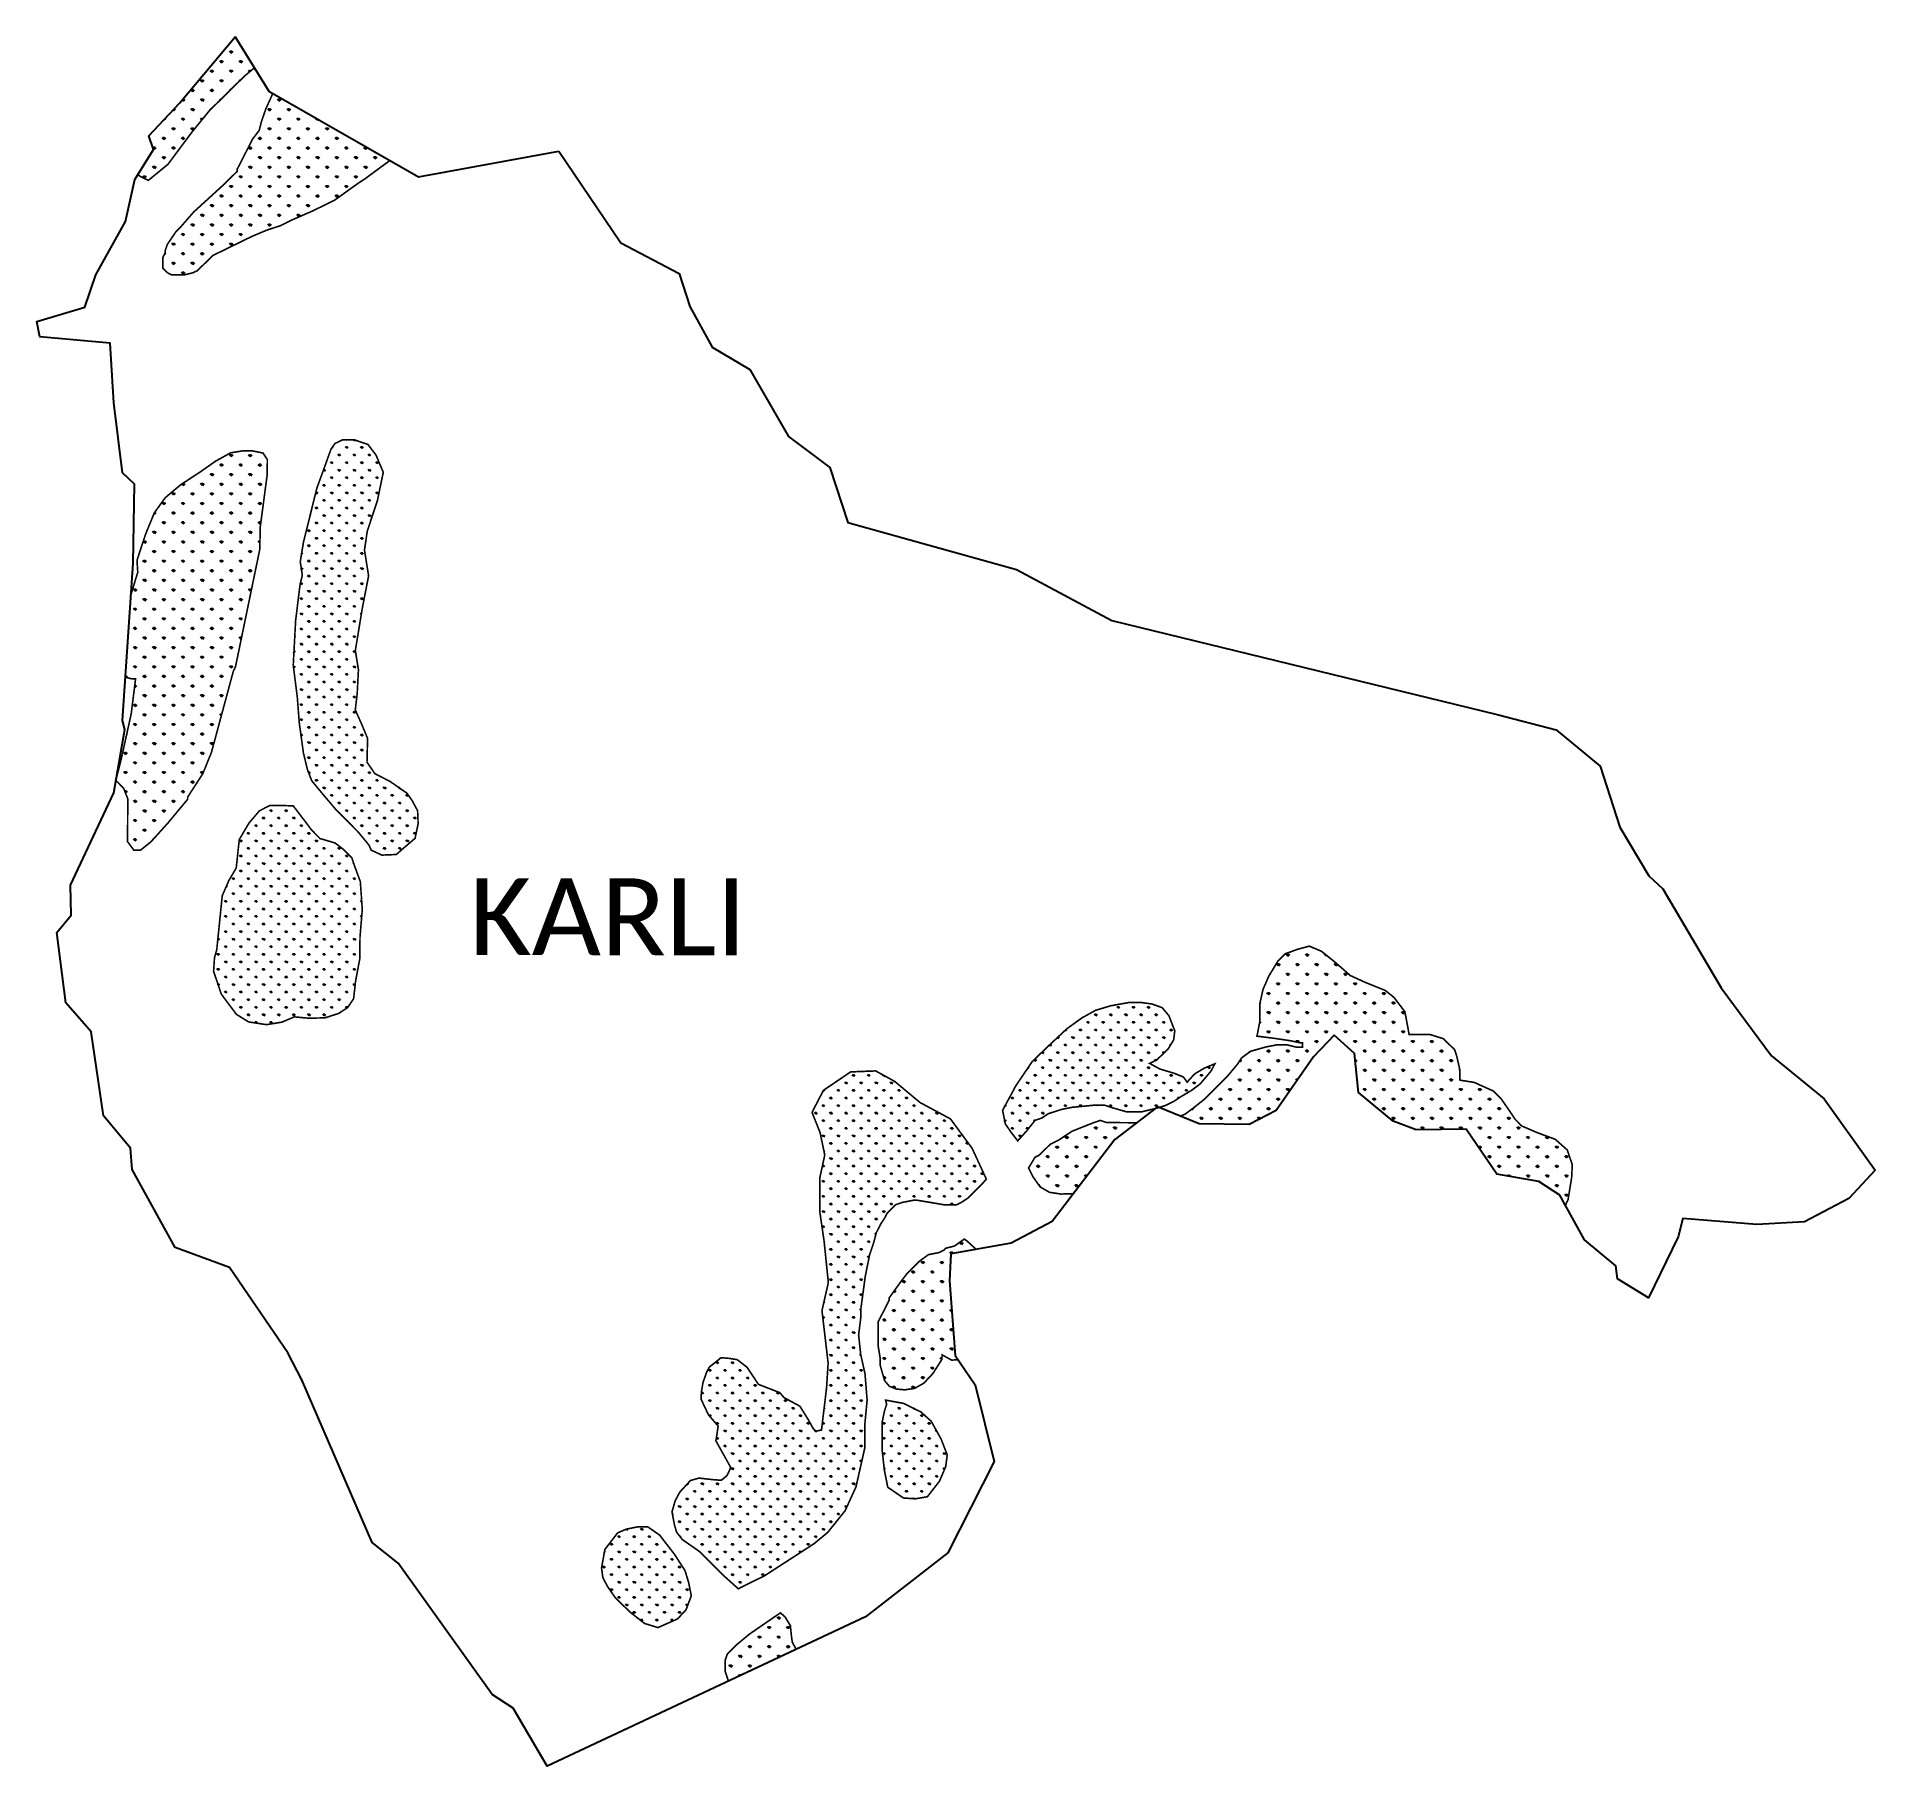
# Model space of a CAD drawing. Header units: metres. Extents: x 338605 to 342042, y 1767255 to 1770488.
import ezdxf

# ---------------------------------------------------------------- set-up
doc = ezdxf.new("R2010")
doc.units = ezdxf.units.M
doc.layers.add('MANGROOVES', color=112, linetype='Continuous')
doc.layers.add('VILLAGE NAME', color=250, linetype='Continuous')
pattern_1 = [(90, (0, 0), (-14.14213562, 14.14213562), [3.75, -24.53427126]), (45, (0, 0), (-14.14213562, 14.14213562), [3.75, -16.25]), (135, (0, 0), (-14.14213562, -14.14213562), [3.75, -16.25])]

msp = doc.modelspace()

# ---------------------------------------------------------------- hatches: boundary and pattern name
at = {"layer": 'MANGROOVES'}
h = msp.add_hatch(dxfattribs=at)
h.set_pattern_fill('GRASS', color=256)
h.paths.add_polyline_path([(338993.5, 1770414.4), (339012, 1770429.9), (338975.9, 1770488), (338872.3, 1770363.8), (338815, 1770303), (338823.2, 1770277.1), (338794.8, 1770231.4), (338797.2, 1770227.7), (338813.9, 1770219.6), (338850.5, 1770249.6), (338895.5, 1770310), (338928.3, 1770350.2)])
h = msp.add_hatch(dxfattribs=at)
h.set_pattern_fill('GRASS', color=256)
h.paths.add_polyline_path([(339046.6, 1770382.3), (339033.5, 1770353.4), (339025.2, 1770329.2), (339021.1, 1770313), (339008.8, 1770296.9), (338980, 1770240.5), (338979.9, 1770236.4), (338955.5, 1770212.3), (338898.4, 1770160.2), (338873.9, 1770132), (338865.7, 1770124), (338857.5, 1770111.9), (338849.3, 1770099.8), (338845.2, 1770087.7), (338845.1, 1770083.7), (338841, 1770075.6), (338840.8, 1770055.4), (338844.9, 1770051.3), (338848.9, 1770047.2), (338856.9, 1770043.1), (338881.2, 1770042.9), (338897.4, 1770046.8), (338905.6, 1770050.8), (338930.1, 1770074.9), (338934.1, 1770078.9), (338950.4, 1770086.9), (338974.8, 1770098.8), (339007.3, 1770114.7), (339035.7, 1770126.7), (339060.1, 1770134.6), (339084.5, 1770146.5), (339121, 1770162.4), (339161.7, 1770182.3), (339206.4, 1770214.3), (339218.7, 1770222.3), (339251.2, 1770246.3), (339265.6, 1770256.7)])
h = msp.add_hatch(dxfattribs=at)
h.set_pattern_fill('GRASS', color=256, scale=20)
h.set_pattern_definition(pattern_1)
h.paths.add_polyline_path([(339101.7, 1769481), (339097.6, 1769465), (339089.2, 1769397.1), (339084.7, 1769313.2), (339092.3, 1769253.2), (339096, 1769205.2), (339103.7, 1769149.2), (339111.5, 1769117.1), (339119.3, 1769097.1), (339139.2, 1769073), (339163, 1769044.9), (339223.6, 1768983.5), (339230.4, 1768967.3), (339250.4, 1768958.1), (339277.4, 1768959.2), (339291.3, 1768971.4), (339312.5, 1768989.5), (339318.2, 1769016.7), (339317.2, 1769041), (339307, 1769060), (339297.1, 1769074), (339265.7, 1769095.8), (339237.3, 1769110.4), (339222.6, 1769131.8), (339223.7, 1769176.4), (339211.9, 1769204.5), (339200.7, 1769229.4), (339204.3, 1769260.5), (339206.6, 1769304.7), (339200.8, 1769340.5), (339214.2, 1769421.8), (339225.6, 1769480.2), (339217.9, 1769528.3), (339223.1, 1769563.8), (339242.1, 1769620.9), (339253, 1769673.7), (339239.5, 1769705.9), (339224.4, 1769725.8), (339198.5, 1769734.6), (339176.8, 1769734.5), (339162.7, 1769727.6), (339155.4, 1769717.2), (339128.9, 1769644.1), (339103.8, 1769543.1), (339097.8, 1769506.7)])
h = msp.add_hatch(dxfattribs=at)
h.set_pattern_fill('GRASS', color=256)
h.paths.add_polyline_path([(339022.1, 1769529.5), (339023.1, 1769572.1), (339036, 1769669.2), (339036.3, 1769697.5), (339028.3, 1769709.7), (339008.1, 1769713.9), (338991.9, 1769714.1), (338967.6, 1769710.2), (338939.1, 1769694.3), (338910.6, 1769674.3), (338874, 1769650.3), (338845.4, 1769626.2), (338825, 1769598), (338808.5, 1769557.7), (338792.6, 1769509.2), (338794, 1769486.9), (338781.4, 1769445.4), (338770.8, 1769290.5), (338782.3, 1769287.8), (338790, 1769287.8), (338781.8, 1769222.5), (338762.7, 1769135.6), (338754.5, 1769103.6), (338753.5, 1769097.5), (338767.5, 1769083.3), (338775.4, 1769063.2), (338774.9, 1768983.3), (338786.8, 1768967.2), (338798.8, 1768967.1), (338818.8, 1768983), (338851, 1769018.8), (338887.3, 1769062.5), (338887.3, 1769066.5), (338915.6, 1769110.3), (338931.8, 1769150.2), (338972.7, 1769301.9), (338976.7, 1769309.9)])
h = msp.add_hatch(dxfattribs=at)
h.set_pattern_fill('GRASS', color=256, scale=20)
h.set_pattern_definition(pattern_1)
h.paths.add_polyline_path([(339213.8, 1768856.6), (339210.1, 1768908.6), (339198.3, 1768940.7), (339194.4, 1768952.7), (339178.5, 1768968.8), (339162.6, 1768980.9), (339134.7, 1768989.1), (339118.8, 1769005.2), (339106.9, 1769021.2), (339084.6, 1769050.2), (339059.6, 1769050.9), (339041.4, 1769051), (339021.6, 1769041), (339002.1, 1769018.2), (338983.8, 1768987.2), (338978.1, 1768933.9), (338964.3, 1768910.6), (338952, 1768882.1), (338946.4, 1768827.3), (338941.7, 1768781.2), (338937.5, 1768766.3), (338935.8, 1768740.9), (338950, 1768698.5), (338978.4, 1768660.4), (339001.3, 1768646.2), (339034.8, 1768641.1), (339063.4, 1768645.8), (339086.9, 1768655.7), (339112.7, 1768653.2), (339143.8, 1768653.8), (339169.6, 1768662.1), (339186.2, 1768672.9), (339197.6, 1768689.6), (339201, 1768720.8), (339209.2, 1768764.7), (339209.5, 1768804.7)])
h = msp.add_hatch(dxfattribs=at)
h.set_pattern_fill('GRASS', color=256)
h.paths.add_polyline_path([(341265.6, 1768557.3), (341260, 1768582), (341256, 1768594.2), (341235, 1768614.9), (341209.4, 1768622.8), (341191.1, 1768622.8), (341170.8, 1768622.9), (341168.2, 1768638), (341162.8, 1768665.6), (341142.6, 1768692), (341126.4, 1768705), (341087.8, 1768720.6), (341060.9, 1768733), (341033.1, 1768757.3), (341007.2, 1768778.2), (340984.4, 1768787.9), (340962.1, 1768781.9), (340939.3, 1768773.6), (340925.8, 1768760.3), (340908.5, 1768731.7), (340897.8, 1768707.2), (340891.8, 1768680.4), (340891.7, 1768646.6), (340886.5, 1768619.6), (340919, 1768615.5), (340947.4, 1768611.3), (340967.7, 1768607.2), (340971.7, 1768607.2), (340971.7, 1768599.1), (340967.7, 1768599.1), (340959.5, 1768599.1), (340943.3, 1768603.2), (340923, 1768603.3), (340902.7, 1768599.3), (340874.2, 1768591.2), (340857.9, 1768579.1), (340849.8, 1768566.9), (340829.4, 1768542.6), (340805, 1768518.3), (340788.7, 1768502.1), (340768.3, 1768485.9), (340752.1, 1768473.8), (340742.8, 1768470.1), (340778.1, 1768455.5), (340871.8, 1768454.4), (340922.3, 1768480.9), (340992.2, 1768581), (341030.6, 1768621.3), (341068.5, 1768587.1), (341076.2, 1768514), (341141, 1768460.8), (341183.9, 1768444.5), (341277.4, 1768445.6), (341334.9, 1768361.9), (341413.1, 1768347.7), (341452.7, 1768322.4), (341463.1, 1768303.4), (341468, 1768313.9), (341474.7, 1768354.7), (341476, 1768379.1), (341466.6, 1768406.8), (341444, 1768426.8), (341409.9, 1768439.4), (341381.5, 1768451.7), (341369.1, 1768464.2), (341356.3, 1768483.3), (341342.4, 1768503.3), (341328.9, 1768516.8), (341292.4, 1768533.2), (341266, 1768537.3)])
h = msp.add_hatch(dxfattribs=at)
h.set_pattern_fill('GRASS', color=256, scale=20)
h.set_pattern_definition(pattern_1)
h.paths.add_polyline_path([(340685.7, 1768568.7), (340699, 1768575), (340720.4, 1768595.8), (340730.7, 1768612.5), (340732.8, 1768629.5), (340721.8, 1768657.9), (340709.2, 1768672.9), (340690.4, 1768679.7), (340669.4, 1768682.6), (340648.2, 1768682.7), (340613, 1768676.4), (340584.9, 1768668), (340559.1, 1768653.7), (340530.9, 1768633.3), (340497.8, 1768602.4), (340465.9, 1768571.7), (340435.4, 1768526.5), (340410.9, 1768480.9), (340415.8, 1768455.9), (340427, 1768439.6), (340439.2, 1768423.9), (340455.5, 1768442.1), (340471.8, 1768462.4), (340484, 1768466.4), (340496.2, 1768474.5), (340520.6, 1768482.6), (340540.9, 1768486.6), (340581.5, 1768490.5), (340601.8, 1768490.5), (340614, 1768486.4), (340642.4, 1768478.2), (340658.7, 1768478.1), (340670.8, 1768478.1), (340703.4, 1768486.1), (340715.5, 1768490.1), (340731.8, 1768498.2), (340744, 1768506.3), (340764.4, 1768518.4), (340780.6, 1768530.6), (340801, 1768554.9), (340807.5, 1768567.8), (340788.2, 1768559.9), (340770, 1768549.1), (340755.9, 1768533.6), (340749, 1768543.2), (340731.4, 1768550.3), (340705.2, 1768558.1)])
h = msp.add_hatch(dxfattribs=at)
h.set_pattern_fill('GRASS', color=256, scale=20)
h.set_pattern_definition(pattern_1)
h.paths.add_polyline_path([(340153.3, 1767850), (340153.4, 1767894.6), (340157.6, 1767939.3), (340153.7, 1767988.1), (340145.6, 1768024.6), (340141.7, 1768061.2), (340145.8, 1768093.7), (340145.9, 1768109.9), (340154.2, 1768170.9), (340162.4, 1768211.4), (340170.6, 1768235.8), (340174.7, 1768252), (340182.9, 1768268.3), (340191, 1768280.4), (340195.1, 1768288.5), (340207.3, 1768300.7), (340211.4, 1768304.7), (340223.6, 1768308.8), (340243.9, 1768312.8), (340252.1, 1768312.7), (340276.4, 1768308.6), (340300.8, 1768304.5), (340325.1, 1768304.4), (340333.3, 1768308.4), (340345.5, 1768316.5), (340357.7, 1768328.7), (340374, 1768344.9), (340380.5, 1768352.3), (340353.9, 1768409.9), (340313.4, 1768464.9), (340256.6, 1768495.5), (340209.3, 1768534.9), (340173.6, 1768554.6), (340126.8, 1768552.8), (340076, 1768518.4), (340054.6, 1768477.2), (340069.7, 1768439.2), (340078.4, 1768397.3), (340069.4, 1768355.9), (340069.2, 1768290.9), (340077.2, 1768236.1), (340085.1, 1768158.9), (340073.2, 1768106.6), (340084.7, 1768008.6), (340081.8, 1767962.5), (340078.6, 1767935.5), (340072.3, 1767883.2), (340061.8, 1767881.1), (340056.4, 1767886.7), (340046.9, 1767903.8), (340031.8, 1767927.9), (340002.3, 1767943.8), (339994.4, 1767953.1), (339954.4, 1767968.6), (339933.2, 1768000.5), (339914.8, 1768014.8), (339899.9, 1768017.2), (339884.3, 1768018.5), (339874.1, 1768009.9), (339863.2, 1768001.5), (339858, 1767992.6), (339850.8, 1767972.3), (339847.8, 1767954.4), (339847.2, 1767940.7), (339861, 1767911.7), (339879.1, 1767890.7), (339876.6, 1767873.9), (339874.8, 1767863.2), (339902.7, 1767813.1), (339895.8, 1767798.3), (339885.1, 1767789.3), (339871.3, 1767790.3), (339843.2, 1767793.4), (339827.4, 1767788.9), (339807.5, 1767767.3), (339798.6, 1767750.6), (339792.8, 1767730.2), (339797.3, 1767706.4), (339801.3, 1767692.5), (339812.1, 1767678.5), (339845.2, 1767655.4), (339888.5, 1767611.8), (339916.7, 1767586.5), (339965.8, 1767610.8), (340047.1, 1767663.4), (340059.3, 1767671.5), (340083.8, 1767691.7), (340116.4, 1767732.3), (340136.8, 1767776.9)])
h = msp.add_hatch(dxfattribs=at)
h.set_pattern_fill('GRASS', color=256)
h.paths.add_polyline_path([(340620.5, 1768426.4), (340661.3, 1768457.8), (340646.4, 1768457.8), (340642.4, 1768457.9), (340634.2, 1768457.9), (340605.8, 1768458), (340593.6, 1768462.1), (340581.4, 1768458), (340540.8, 1768441.9), (340516.4, 1768425.7), (340500.1, 1768417.6), (340479.7, 1768397.4), (340471.6, 1768393.4), (340459.4, 1768373.1), (340467.3, 1768357.2), (340481.1, 1768337.7), (340498.5, 1768327.7), (340520.2, 1768324.4), (340543.5, 1768325.2)])
h = msp.add_hatch(dxfattribs=at)
h.set_pattern_fill('GRASS', color=256)
h.paths.add_polyline_path([(340311.5, 1768162.3), (340314.4, 1768212.8), (340361.3, 1768221.1), (340344.7, 1768236.4), (340339.3, 1768240.3), (340320.9, 1768227.2), (340304.6, 1768223.2), (340300.5, 1768219.2), (340292.4, 1768215.1), (340272.1, 1768211.1), (340255.8, 1768199), (340247.6, 1768190.9), (340231.4, 1768174.7), (340219.1, 1768158.5), (340198.7, 1768130.1), (340198.7, 1768126), (340186.5, 1768101.7), (340178.3, 1768085.5), (340178.3, 1768069.2), (340178.2, 1768053), (340178.2, 1768040.8), (340182.2, 1768016.4), (340182.1, 1768004.2), (340190.2, 1767975.8), (340199.1, 1767965.1), (340211.7, 1767960), (340227.9, 1767958.4), (340246.2, 1767961.1), (340263.7, 1767970.9), (340280.6, 1767988.9), (340297.2, 1768015), (340297.8, 1768023.8), (340315.4, 1768014), (340328.1, 1768014.6), (340322.5, 1768022.9)])
h = msp.add_hatch(dxfattribs=at)
h.set_pattern_fill('GRASS', color=256, scale=20)
h.set_pattern_definition(pattern_1)
h.paths.add_polyline_path([(340296, 1767866.2), (340277.5, 1767899.6), (340257.9, 1767917.2), (340225.6, 1767933.1), (340192.1, 1767939.2), (340194.1, 1767931.1), (340190, 1767918.9), (340185.9, 1767898.6), (340185.9, 1767890.5), (340185.8, 1767874.2), (340185.7, 1767845.8), (340189.7, 1767809.2), (340196.2, 1767776.3), (340225.5, 1767756.2), (340247.4, 1767754.7), (340270.2, 1767758.5), (340292.9, 1767787.7), (340304.5, 1767815), (340307.4, 1767836.7)])
h = msp.add_hatch(dxfattribs=at)
h.set_pattern_fill('GRASS', color=256, scale=20)
h.set_pattern_definition(pattern_1)
h.paths.add_polyline_path([(339797.4, 1767651), (339769.5, 1767687), (339747.9, 1767702), (339729.3, 1767702.4), (339707.3, 1767697.9), (339691.1, 1767690.9), (339667.3, 1767659.9), (339661.1, 1767625.5), (339663.5, 1767607.5), (339671.9, 1767591.3), (339686.5, 1767570.2), (339713.9, 1767543.3), (339741.4, 1767521.7), (339766.5, 1767513.9), (339803.1, 1767530.1), (339819.1, 1767547.3), (339828.9, 1767573.5), (339823.8, 1767598.5), (339817.2, 1767620.4)])
h = msp.add_hatch(dxfattribs=at)
h.set_pattern_fill('GRASS', color=256)
h.paths.add_polyline_path([(340017.6, 1767486.9), (340015.7, 1767501.5), (340014.2, 1767517.3), (340004.2, 1767533.9), (339995.6, 1767541.4), (339989.9, 1767537.7), (339937, 1767501.3), (339912.6, 1767481), (339904.5, 1767472.9), (339896.3, 1767464.8), (339892.2, 1767452.6), (339892.2, 1767440.5), (339892.2, 1767432.3), (339896.2, 1767420.1), (339898.6, 1767413.7), (340025, 1767473)])

# ---------------------------------------------------------------- linework, layer by layer
at = {"color": 3}
for points in [[(339581.5, 1770274.3), (339697.2, 1770102.9), (339806.5, 1770045.5), (339825.9, 1769983.8), (339868.1, 1769907.5), (339938.2, 1769865.9), (340010.5, 1769740.6), (340088.2, 1769682.8), (340121.5, 1769579.9), (340436.6, 1769492), (340615.4, 1769396.7), (341335.2, 1769220.7), (341445.9, 1769192.4), (341528.2, 1769124.3), (341565, 1769010.4), (341619.1, 1768919.4), (341645, 1768894.8), (341754, 1768710.2), (341848.1, 1768583), (341946.9, 1768502.4), (342042.3, 1768368.8), (341993.2, 1768315.8), (341910, 1768272.3), (341820.8, 1768267.2), (341682.4, 1768278.6), (341674.2, 1768244.2), (341618.6, 1768130.7), (341560.6, 1768166), (341557.5, 1768190.2), (341498.5, 1768238.6), (341452.7, 1768322.4), (341413.1, 1768347.7), (341334.9, 1768361.9), (341277.4, 1768445.6), (341183.9, 1768444.5), (341141, 1768460.8), (341076.2, 1768514), (341068.5, 1768587.1), (341030.6, 1768621.3), (340992.2, 1768581), (340922.3, 1768480.9), (340871.8, 1768454.4), (340778.1, 1768455.5), (340700.2, 1768487.7), (340620.5, 1768426.4), (340503.7, 1768272.9), (340426.9, 1768232.7), (340314.4, 1768212.8), (340311.5, 1768162.3), (340322.5, 1768022.9), (340359.8, 1767967.9), (340395.1, 1767824.7), (340308.2, 1767653.9), (340154.8, 1767533.8), (339559.3, 1767254.7), (339495.9, 1767363), (339456.5, 1767388.6), (339280.7, 1767634.3), (339232.5, 1767673), (339100.7, 1767977), (339074.9, 1768027.5), (338965.3, 1768187.1), (338863.9, 1768224.6), (338783.5, 1768370.3), (338780.7, 1768410), (338729.9, 1768470.6), (338707, 1768628), (338659.3, 1768681.9), (338643, 1768813.6), (338669.5, 1768845.6), (338668.3, 1768902.1), (338749.5, 1769074.5), (338769.8, 1769192.9), (338765.3, 1769209.5), (338785.4, 1769503.6), (338788.1, 1769651.7), (338765.8, 1769673), (338749.5, 1769803.7), (338742.6, 1769915), (338610.7, 1769927.1), (338605.2, 1769955.5), (338695.2, 1769982.5), (338715.7, 1770043.2), (338771.3, 1770142.5), (338788.6, 1770221.4), (338823.2, 1770277.1), (338815, 1770303), (338872.3, 1770363.8), (338975.9, 1770488), (339039, 1770386.6), (339319, 1770226.1)], [(339319, 1770226.1), (339581.5, 1770274.3)]]:
    msp.add_lwpolyline(points, dxfattribs=at)
at = {"layer": 'MANGROOVES', "flags": 128}
for points, const_width in [([(338794.8, 1770231.4), (338797.2, 1770227.7), (338813.9, 1770219.6), (338850.5, 1770249.6), (338895.5, 1770310), (338928.3, 1770350.2), (338993.5, 1770414.4), (339012, 1770429.9)], 3.04), ([(339046.7, 1770382.4), (339033.5, 1770353.4), (339025.2, 1770329.2), (339021.1, 1770313), (339008.8, 1770296.9), (338980, 1770240.5), (338979.9, 1770236.4), (338955.5, 1770212.3), (338898.4, 1770160.2), (338873.9, 1770132), (338865.7, 1770124), (338857.5, 1770111.9), (338849.3, 1770099.8), (338845.2, 1770087.7), (338845.1, 1770083.7), (338841, 1770075.6), (338840.8, 1770055.4), (338844.9, 1770051.3), (338848.9, 1770047.2), (338856.9, 1770043.1), (338881.2, 1770042.9), (338897.4, 1770046.8), (338905.6, 1770050.8), (338930.1, 1770074.9), (338934.1, 1770078.9), (338950.4, 1770086.9), (338974.8, 1770098.8), (339007.3, 1770114.7), (339035.7, 1770126.7), (339060.1, 1770134.6), (339084.5, 1770146.5), (339121, 1770162.4), (339161.7, 1770182.3), (339206.4, 1770214.3), (339218.7, 1770222.3), (339251.2, 1770246.3), (339265.6, 1770256.7)], 3.04), ([(338813.9, 1770219.6), (338850.5, 1770249.6)], 3.04), ([(341463.1, 1768303.4), (341468, 1768313.9), (341474.7, 1768354.7), (341476, 1768379.1), (341466.6, 1768406.8), (341444, 1768426.8), (341409.9, 1768439.4), (341381.5, 1768451.7), (341369.1, 1768464.2), (341356.3, 1768483.3), (341342.4, 1768503.3), (341328.9, 1768516.8), (341292.4, 1768533.2), (341266, 1768537.3), (341265.6, 1768557.3), (341260, 1768582), (341256, 1768594.2), (341235, 1768614.9), (341209.4, 1768622.8), (341191.1, 1768622.8), (341170.8, 1768622.9), (341168.2, 1768638), (341162.8, 1768665.6), (341142.6, 1768692), (341126.4, 1768705), (341087.8, 1768720.6), (341060.9, 1768733), (341033.1, 1768757.3), (341007.2, 1768778.2), (340984.4, 1768787.9), (340962.1, 1768781.9), (340939.3, 1768773.6), (340925.8, 1768760.3), (340908.5, 1768731.7), (340897.8, 1768707.2), (340891.8, 1768680.4), (340891.7, 1768646.6), (340886.5, 1768619.6), (340919, 1768615.5), (340947.4, 1768611.3), (340967.7, 1768607.2), (340971.7, 1768607.2), (340971.7, 1768599.1), (340967.7, 1768599.1), (340959.5, 1768599.1), (340943.3, 1768603.2), (340923, 1768603.3), (340902.7, 1768599.3), (340874.2, 1768591.2), (340857.9, 1768579.1), (340849.8, 1768566.9), (340829.4, 1768542.6), (340805, 1768518.3), (340788.7, 1768502.1), (340768.3, 1768485.9), (340752.1, 1768473.8), (340742.8, 1768470.1)], 3.05), ([(340661.3, 1768457.8), (340646.4, 1768457.8), (340642.4, 1768457.9), (340634.2, 1768457.9), (340605.8, 1768458), (340593.6, 1768462.1), (340581.4, 1768458), (340540.8, 1768441.9), (340516.4, 1768425.7), (340500.1, 1768417.6), (340479.7, 1768397.4), (340471.6, 1768393.4), (340459.4, 1768373.1), (340467.3, 1768357.2), (340481.1, 1768337.7), (340498.5, 1768327.7), (340520.2, 1768324.4), (340543.5, 1768325.2)], 3.05), ([(340361.3, 1768221.1), (340344.7, 1768236.4), (340339.3, 1768240.3), (340320.9, 1768227.2), (340304.6, 1768223.2), (340300.5, 1768219.2), (340292.4, 1768215.1), (340272.1, 1768211.1), (340255.8, 1768199), (340247.6, 1768190.9), (340231.4, 1768174.7), (340219.1, 1768158.5), (340198.7, 1768130.1), (340198.7, 1768126), (340186.5, 1768101.7), (340178.3, 1768085.5), (340178.3, 1768069.2), (340178.2, 1768053), (340178.2, 1768040.8), (340182.2, 1768016.4), (340182.1, 1768004.2), (340190.2, 1767975.8), (340199.1, 1767965.1), (340211.7, 1767960), (340227.9, 1767958.4), (340246.2, 1767961.1), (340263.7, 1767970.9), (340280.6, 1767988.9), (340297.2, 1768015), (340297.8, 1768023.8), (340315.4, 1768014), (340328.1, 1768014.6)], 3.05), ([(340025, 1767473), (340017.6, 1767486.9), (340015.7, 1767501.5), (340014.2, 1767517.3), (340004.2, 1767533.9), (339995.6, 1767541.4), (339989.9, 1767537.7), (339937, 1767501.3), (339912.6, 1767481), (339904.5, 1767472.9), (339896.3, 1767464.8), (339892.2, 1767452.6), (339892.2, 1767440.5), (339892.2, 1767432.3), (339896.2, 1767420.1), (339898.6, 1767413.7)], 3.05)]:
    msp.add_lwpolyline(points, dxfattribs=dict(at, const_width=const_width))
msp.add_lwpolyline([(339097.8, 1769506.7, 3, 3, 0), (339101.7, 1769481, 3, 3, 0), (339097.6, 1769465, 3, 3, 0), (339089.2, 1769397.1, 3, 3, 0), (339084.7, 1769313.2, 3, 3, 0), (339092.3, 1769253.2, 3, 3, 0), (339096, 1769205.2, 3, 3, 0), (339103.7, 1769149.2, 3, 3, 0), (339111.5, 1769117.1, 3, 3, 0), (339119.3, 1769097.1, 3, 3, 0), (339139.2, 1769073, 3, 3, 0), (339163, 1769044.9, 3, 3, 0), (339206.7, 1769000.6, 3, 3, 0), (339226.5, 1768976.5, 3, 3, 0), (339230.4, 1768967.3, 3, 3, 0), (339250.4, 1768958.1, 3, 3, 0), (339277.4, 1768959.2, 3, 3, 0), (339291.3, 1768971.4, 3, 3, 0), (339312.5, 1768989.5, 3, 3, 0), (339318.2, 1769016.7, 3, 3, 0), (339317.2, 1769041, 3, 3, 0), (339307, 1769060, 3, 3, 0), (339297.1, 1769074, 3, 3, 0), (339265.7, 1769095.8, 3, 3, 0), (339237.3, 1769110.4, 3, 3, 0), (339222.6, 1769131.8, 3, 3, 0), (339223.7, 1769176.4, 3, 3, 0), (339211.9, 1769204.5, 3, 3, 0), (339200.7, 1769229.4, 3, 3, 0), (339204.3, 1769260.5, 3, 3, 0), (339206.6, 1769304.7, 3, 3, 0), (339200.8, 1769340.5, 3, 3, 0), (339214.2, 1769421.8, 3, 3, 0), (339225.6, 1769480.2, 3, 3, 0), (339217.9, 1769528.3, 3.04, 3.04, 0), (339223.1, 1769563.8, 3.04, 3.04, 0), (339242.1, 1769620.9, 3.04, 3.04, 0), (339253, 1769673.7, 3.04, 3.04, 0), (339239.5, 1769705.9, 3.04, 3.04, 0), (339224.4, 1769725.8, 3.04, 3.04, 0), (339198.5, 1769734.6, 3.04, 3.04, 0), (339176.8, 1769734.5, 3.04, 3.04, 0), (339162.7, 1769727.6, 3.04, 3.04, 0), (339155, 1769716.6, 3.04, 3.04, 0), (339153.8, 1769712.8, 3.04, 3.04, 0), (339128.9, 1769644.1, 3.04, 3.04, 0), (339103.8, 1769543.1, 3.04, 3.04, 0)], format="xyseb", close=True, dxfattribs=at)
msp.add_lwpolyline([(338770.8, 1769290.5, 3, 3, 0), (338782.3, 1769287.8, 3, 3, 0), (338790, 1769287.8, 3, 3, 0), (338781.8, 1769222.5, 3, 3, 0), (338762.7, 1769135.6, 3, 3, 0), (338753, 1769097.9, 3, 3, 0), (338767.5, 1769083.3, 3, 3, 0), (338775.4, 1769063.2, 3, 3, 0), (338774.9, 1768983.3, 3, 3, 0), (338786.8, 1768967.2, 3, 3, 0), (338798.8, 1768967.1, 3, 3, 0), (338818.8, 1768983, 3, 3, 0), (338851, 1769018.8, 3, 3, 0), (338887.3, 1769062.5, 3, 3, 0), (338887.3, 1769066.5, 3, 3, 0), (338915.6, 1769110.3, 3, 3, 0), (338931.8, 1769150.2, 3, 3, 0), (338972.7, 1769301.9, 3, 3, 0), (338976.7, 1769309.9, 3, 3, 0), (339022.1, 1769529.5, 3.04, 3.04, 0), (339023.1, 1769572.1, 3.04, 3.04, 0), (339036, 1769669.2, 3.04, 3.04, 0), (339036.3, 1769697.5, 3.04, 3.04, 0), (339028.3, 1769709.7, 3.04, 3.04, 0), (339008.1, 1769713.9, 3.04, 3.04, 0), (338991.9, 1769714.1, 3.04, 3.04, 0), (338967.6, 1769710.2, 3.04, 3.04, 0), (338939.1, 1769694.3, 3.04, 3.04, 0), (338910.6, 1769674.3, 3.04, 3.04, 0), (338874, 1769650.3, 3.04, 3.04, 0), (338845.4, 1769626.2, 3.04, 3.04, 0), (338825, 1769598, 3.04, 3.04, 0), (338808.5, 1769557.7, 3.04, 3.04, 0), (338792.6, 1769509.2, 3, 3, 0), (338794, 1769486.9, 3, 3, 0), (338781.4, 1769445.4, 3, 3, 0)], format="xyseb", dxfattribs=at)
for points, const_width in [([(339213.8, 1768856.6), (339210.1, 1768908.6), (339198.3, 1768940.7), (339194.4, 1768952.7), (339178.5, 1768968.8), (339162.6, 1768980.9), (339134.7, 1768989.1), (339118.8, 1769005.2), (339106.9, 1769021.2), (339084.6, 1769050.2), (339059.6, 1769050.9), (339041.4, 1769051), (339021.6, 1769041), (339002.1, 1769018.2), (338983.8, 1768987.2), (338978.1, 1768933.9), (338964.3, 1768910.6), (338952, 1768882.1), (338946.4, 1768827.3), (338941.7, 1768781.2), (338937.5, 1768766.3), (338935.8, 1768740.9), (338950, 1768698.5), (338978.4, 1768660.4), (339001.3, 1768646.2), (339034.8, 1768641.1), (339063.4, 1768645.8), (339086.9, 1768655.7), (339112.7, 1768653.2), (339143.8, 1768653.8), (339169.6, 1768662.1), (339186.2, 1768672.9), (339197.6, 1768689.6), (339201, 1768720.8), (339209.2, 1768764.7), (339209.5, 1768804.7)], 3), ([(340685.7, 1768568.7), (340699, 1768575), (340720.4, 1768595.8), (340730.7, 1768612.5), (340732.8, 1768629.5), (340721.8, 1768657.9), (340709.2, 1768672.9), (340690.4, 1768679.7), (340669.4, 1768682.6), (340648.2, 1768682.7), (340613, 1768676.4), (340584.9, 1768668), (340559.1, 1768653.7), (340530.9, 1768633.3), (340497.8, 1768602.4), (340465.9, 1768571.7), (340435.4, 1768526.5), (340410.9, 1768480.9), (340415.8, 1768455.9), (340427, 1768439.6), (340439.2, 1768423.9), (340455.5, 1768442.1), (340471.8, 1768462.4), (340484, 1768466.4), (340496.2, 1768474.5), (340520.6, 1768482.6), (340540.9, 1768486.6), (340581.5, 1768490.5), (340601.8, 1768490.5), (340614, 1768486.4), (340642.4, 1768478.2), (340658.7, 1768478.1), (340670.8, 1768478.1), (340703.4, 1768486.1), (340715.5, 1768490.1), (340731.8, 1768498.2), (340744, 1768506.3), (340764.4, 1768518.4), (340780.6, 1768530.6), (340801, 1768554.9), (340807.5, 1768567.8), (340788.2, 1768559.9), (340770, 1768549.1), (340755.9, 1768533.6), (340749, 1768543.2), (340731.4, 1768550.3), (340705.2, 1768558.1)], 3.05), ([(340153.3, 1767850), (340153.4, 1767894.6), (340157.6, 1767939.3), (340153.7, 1767988.1), (340145.6, 1768024.6), (340141.7, 1768061.2), (340145.8, 1768093.7), (340145.9, 1768109.9), (340154.2, 1768170.9), (340162.4, 1768211.4), (340170.6, 1768235.8), (340174.7, 1768252), (340182.9, 1768268.3), (340191, 1768280.4), (340195.1, 1768288.5), (340207.3, 1768300.7), (340211.4, 1768304.7), (340223.6, 1768308.8), (340243.9, 1768312.8), (340252.1, 1768312.7), (340276.4, 1768308.6), (340300.8, 1768304.5), (340325.1, 1768304.4), (340333.3, 1768308.4), (340345.5, 1768316.5), (340357.7, 1768328.7), (340374, 1768344.9), (340380.5, 1768352.3), (340353.9, 1768409.9), (340313.4, 1768464.9), (340256.6, 1768495.5), (340209.3, 1768534.9), (340173.6, 1768554.6), (340126.8, 1768552.8), (340076, 1768518.4), (340054.6, 1768477.2), (340069.7, 1768439.2), (340078.4, 1768397.3), (340069.4, 1768355.9), (340069.2, 1768290.9), (340077.2, 1768236.1), (340085.1, 1768158.9), (340073.2, 1768106.6), (340084.7, 1768008.6), (340081.8, 1767962.5), (340078.6, 1767935.5), (340072.3, 1767883.2), (340061.8, 1767881.1), (340056.4, 1767886.7), (340046.9, 1767903.8), (340031.8, 1767927.9), (340002.3, 1767943.8), (339994.4, 1767953.1), (339954.4, 1767968.6), (339933.2, 1768000.5), (339914.8, 1768014.8), (339899.9, 1768017.2), (339884.3, 1768018.5), (339874.1, 1768009.9), (339863.2, 1768001.5), (339858, 1767992.6), (339850.8, 1767972.3), (339847.8, 1767954.4), (339847.2, 1767940.7), (339861, 1767911.7), (339879.1, 1767890.7), (339876.6, 1767873.9), (339874.8, 1767863.2), (339902.7, 1767813.1), (339895.8, 1767798.3), (339885.1, 1767789.3), (339871.3, 1767790.3), (339843.2, 1767793.4), (339827.4, 1767788.9), (339807.5, 1767767.3), (339798.6, 1767750.6), (339792.8, 1767730.2), (339797.3, 1767706.4), (339801.3, 1767692.5), (339812.1, 1767678.5), (339845.2, 1767655.4), (339888.5, 1767611.8), (339916.7, 1767586.5), (339965.8, 1767610.8), (340047.1, 1767663.4), (340059.3, 1767671.5), (340083.8, 1767691.7), (340116.4, 1767732.3), (340136.8, 1767776.9)], 3.05), ([(340296, 1767866.2), (340277.5, 1767899.6), (340257.9, 1767917.2), (340225.6, 1767933.1), (340192.1, 1767939.2), (340194.1, 1767931.1), (340190, 1767918.9), (340185.9, 1767898.6), (340185.9, 1767890.5), (340185.8, 1767874.2), (340185.7, 1767845.8), (340189.7, 1767809.2), (340196.2, 1767776.3), (340225.5, 1767756.2), (340247.4, 1767754.7), (340270.2, 1767758.5), (340292.9, 1767787.7), (340304.5, 1767815), (340307.4, 1767836.7)], 3.05), ([(339797.4, 1767651), (339769.5, 1767687), (339747.9, 1767702), (339729.3, 1767702.4), (339707.3, 1767697.9), (339691.1, 1767690.9), (339667.3, 1767659.9), (339661.1, 1767625.5), (339663.5, 1767607.5), (339671.9, 1767591.3), (339686.5, 1767570.2), (339713.9, 1767543.3), (339741.4, 1767521.7), (339766.5, 1767513.9), (339803.1, 1767530.1), (339819.1, 1767547.3), (339828.9, 1767573.5), (339823.8, 1767598.5), (339817.2, 1767620.4)], 3.05)]:
    msp.add_lwpolyline(points, close=True, dxfattribs=dict(at, const_width=const_width))

# ---------------------------------------------------------------- texts
at = {"layer": 'VILLAGE NAME', "insert": (339414, 1768914.8), "char_height": 143.7, "attachment_point": 1, "rotation": 359.9793}
msp.add_mtext_dynamic_manual_height_columns('{\\fCalibri|b0|i0|c0|p34;KARLI}', width=1418, gutter_width=718.5, heights=[0], dxfattribs=at)

doc.saveas('drawing.dxf')
